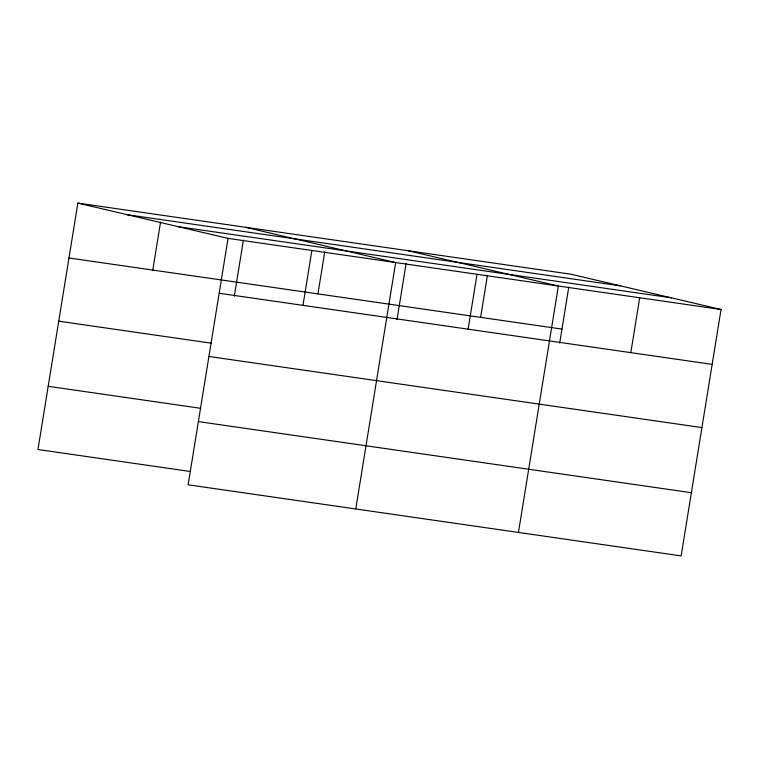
<?xml version="1.0" encoding="UTF-8"?>
<svg xmlns="http://www.w3.org/2000/svg" width="759" height="759" viewBox="0 0 759 759"><rect width="100%" height="100%" fill="white"/><g stroke="black" fill="none" stroke-linecap="round" stroke-linejoin="round"><path stroke-width="1.14" d="M77.864 203.099L228.051 238.383L188.137 484.802L681.136 555.901L721.05 309.492L570.863 274.198L77.864 203.099L37.95 449.508L190.433 471.5M152.777 270.071L160.538 222.188M234.313 296.2L243.402 240.119M302.974 305.355L311.864 250.47M317.936 293.894L324.748 251.846M355.762 508.976L395.667 262.557L245.48 227.273M397.004 319.672L406.093 263.582M468.123 329.178L477.013 274.293M480.627 317.357L487.43 275.318M518.454 532.438L558.358 286.02L408.171 250.736M559.696 343.134L568.776 287.044M630.814 352.641L639.704 297.756M127.427 214.74L620.426 285.849M178.488 226.732L671.487 297.841M228.051 238.383L721.05 309.492M68.974 257.984L561.973 329.093M219.161 293.268L712.16 364.377M58.737 321.19L211.22 343.182M208.924 356.474L701.923 427.583M48.187 386.303L200.67 408.304M198.374 421.596L691.373 492.705"/></g></svg>
